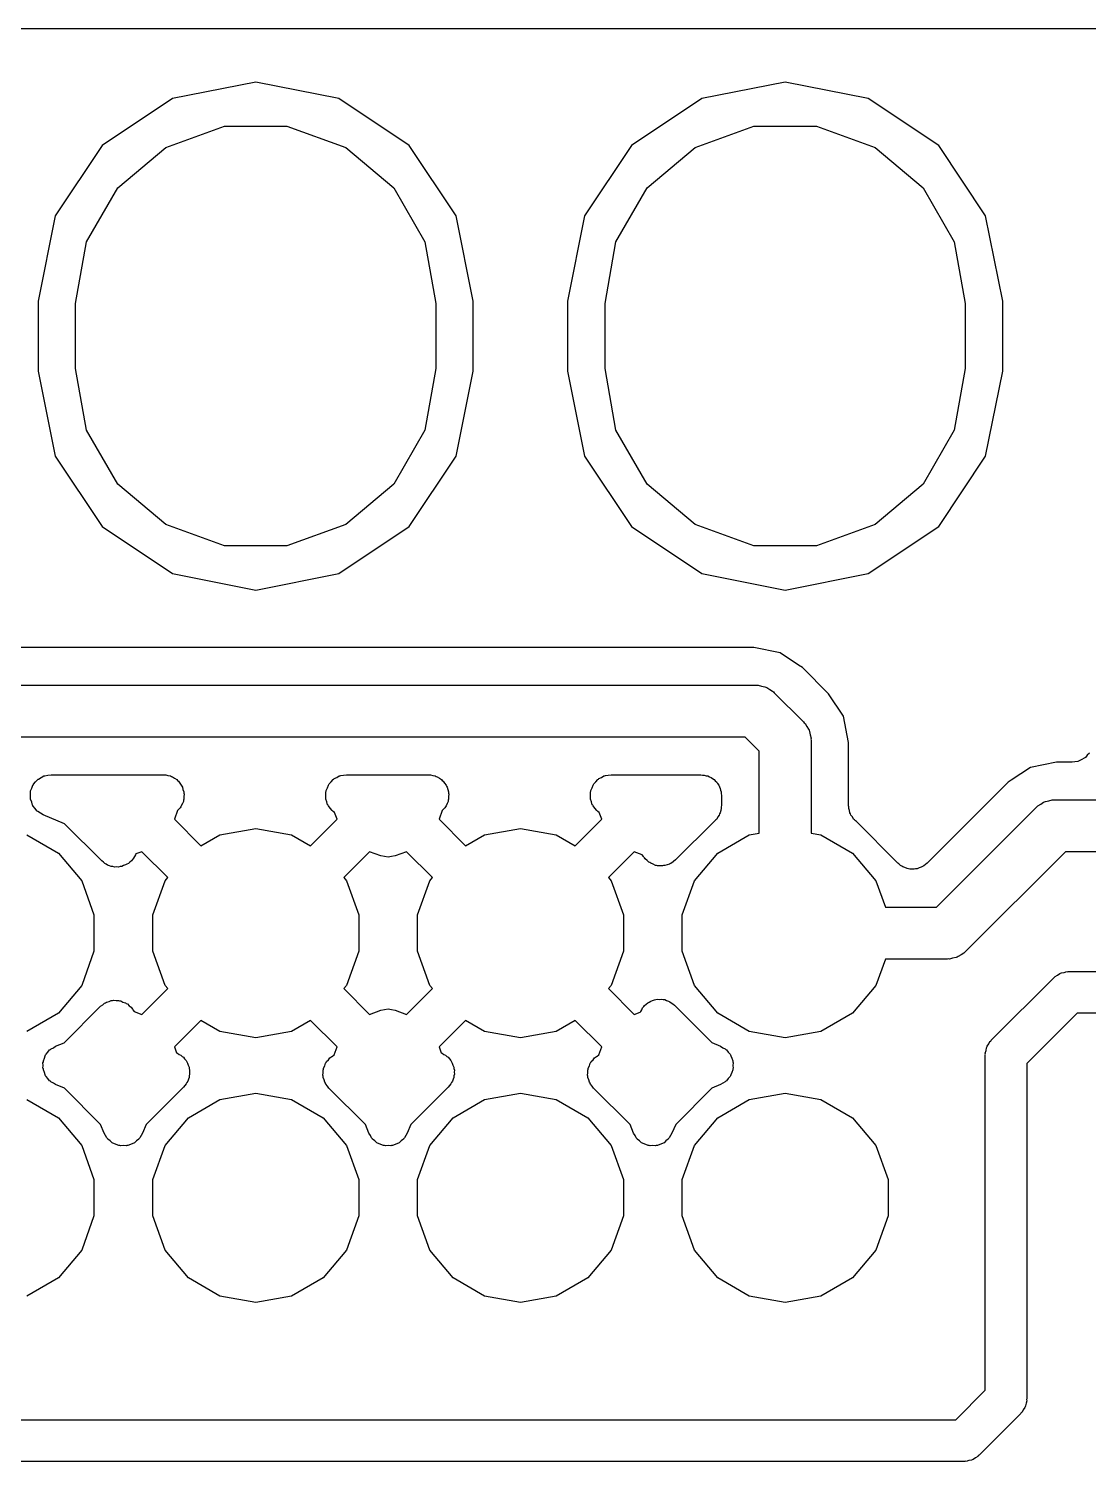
# Model space of a CAD drawing. Extents: x 125.1 to 143.2, y -145.5 to -100.1.
# Drawn here: x 133.06 to 138.14, y -106.95 to -100.08 of the extents above; entities that cross this region are included whole.
import ezdxf

# ---------------------------------------------------------------- set-up
doc = ezdxf.new("R2010")
doc.units = 0
doc.header["$MEASUREMENT"] = 0
doc.layers.add('BLACK', color=7, linetype='CONTINUOUS')

msp = doc.modelspace()

# ---------------------------------------------------------------- linework, layer by layer
at = {"layer": 'Black'}
for p, q in [((125.175, -100.075), (143.125, -100.075)), ((134.15, -100.331), (133.751, -100.41)), ((134.549, -100.41), (134.15, -100.331)), ((136.69, -100.331), (136.291, -100.41)), ((137.089, -100.41), (136.69, -100.331)), ((133.751, -100.41), (133.413, -100.636)), ((134.887, -100.636), (134.549, -100.41)), ((136.291, -100.41), (135.953, -100.636)), ((137.427, -100.636), (137.089, -100.41)), ((133.718, -100.646), (134, -100.543)), ((134, -100.543), (134.3, -100.543)), ((134.3, -100.543), (134.582, -100.646)), ((136.258, -100.646), (136.54, -100.543)), ((136.54, -100.543), (136.84, -100.543)), ((136.84, -100.543), (137.122, -100.646)), ((133.413, -100.636), (133.188, -100.974)), ((133.488, -100.839), (133.718, -100.646)), ((134.582, -100.646), (134.812, -100.839)), ((135.112, -100.974), (134.887, -100.636)), ((135.953, -100.636), (135.728, -100.974)), ((136.028, -100.839), (136.258, -100.646)), ((137.122, -100.646), (137.352, -100.839)), ((137.652, -100.974), (137.427, -100.636)), ((133.338, -101.098), (133.488, -100.839)), ((134.812, -100.839), (134.962, -101.098)), ((135.878, -101.098), (136.028, -100.839)), ((137.352, -100.839), (137.502, -101.098)), ((133.188, -100.974), (133.106, -101.382)), ((135.194, -101.382), (135.112, -100.974)), ((135.728, -100.974), (135.646, -101.382)), ((137.734, -101.382), (137.652, -100.974)), ((133.286, -101.394), (133.338, -101.098)), ((134.962, -101.098), (135.014, -101.394)), ((135.826, -101.394), (135.878, -101.098)), ((137.502, -101.098), (137.554, -101.394)), ((133.106, -101.382), (133.106, -101.718)), ((133.286, -101.706), (133.286, -101.394)), ((135.014, -101.394), (135.014, -101.706)), ((135.194, -101.718), (135.194, -101.382)), ((135.646, -101.382), (135.646, -101.718)), ((135.826, -101.706), (135.826, -101.394)), ((137.554, -101.394), (137.554, -101.706)), ((137.734, -101.718), (137.734, -101.382)), ((133.106, -101.718), (133.188, -102.126)), ((133.338, -102.002), (133.286, -101.706)), ((135.014, -101.706), (134.962, -102.002)), ((135.112, -102.126), (135.194, -101.718)), ((135.646, -101.718), (135.728, -102.126)), ((135.878, -102.002), (135.826, -101.706)), ((137.554, -101.706), (137.502, -102.002)), ((137.652, -102.126), (137.734, -101.718)), ((133.488, -102.261), (133.338, -102.002)), ((134.962, -102.002), (134.812, -102.261)), ((136.028, -102.261), (135.878, -102.002)), ((137.502, -102.002), (137.352, -102.261)), ((133.188, -102.126), (133.413, -102.464)), ((134.887, -102.464), (135.112, -102.126)), ((135.728, -102.126), (135.953, -102.464)), ((137.427, -102.464), (137.652, -102.126)), ((133.718, -102.454), (133.488, -102.261)), ((134.812, -102.261), (134.582, -102.454)), ((136.258, -102.454), (136.028, -102.261)), ((137.352, -102.261), (137.122, -102.454)), ((133.413, -102.464), (133.751, -102.69)), ((134, -102.557), (133.718, -102.454)), ((134.582, -102.454), (134.3, -102.557)), ((134.549, -102.69), (134.887, -102.464)), ((135.953, -102.464), (136.291, -102.69)), ((136.54, -102.557), (136.258, -102.454)), ((137.122, -102.454), (136.84, -102.557)), ((137.089, -102.69), (137.427, -102.464)), ((134.3, -102.557), (134, -102.557)), ((136.84, -102.557), (136.54, -102.557)), ((133.751, -102.69), (134.15, -102.769)), ((134.15, -102.769), (134.549, -102.69)), ((136.291, -102.69), (136.69, -102.769)), ((136.69, -102.769), (137.089, -102.69)), ((136.54, -103.045), (130.86, -103.045)), ((136.666, -103.07), (136.54, -103.045)), ((136.754, -103.129), (136.666, -103.07)), ((136.773, -103.141), (136.754, -103.129)), ((136.899, -103.267), (136.773, -103.141)), ((130.85, -103.225), (136.55, -103.225)), ((136.55, -103.225), (136.555, -103.226)), ((136.555, -103.226), (136.561, -103.225)), ((136.561, -103.225), (136.577, -103.23)), ((136.577, -103.23), (136.593, -103.233)), ((136.593, -103.233), (136.598, -103.235)), ((136.598, -103.235), (136.603, -103.237)), ((136.603, -103.237), (136.616, -103.246)), ((136.616, -103.246), (136.63, -103.254)), ((136.63, -103.254), (136.634, -103.258)), ((136.634, -103.258), (136.638, -103.262)), ((136.638, -103.262), (136.778, -103.402)), ((136.97, -103.374), (136.899, -103.267)), ((136.995, -103.5), (136.97, -103.374)), ((136.778, -103.402), (136.782, -103.406)), ((136.782, -103.406), (136.786, -103.41)), ((136.786, -103.41), (136.794, -103.424)), ((136.794, -103.424), (136.803, -103.437)), ((136.803, -103.437), (136.805, -103.442)), ((136.805, -103.442), (136.807, -103.447)), ((136.807, -103.447), (136.81, -103.463)), ((136.81, -103.463), (136.815, -103.479)), ((136.498, -103.475), (130.902, -103.475)), ((136.565, -103.542), (136.498, -103.475)), ((136.815, -103.479), (136.814, -103.485)), ((136.814, -103.485), (136.815, -103.49)), ((136.815, -103.49), (136.815, -103.935)), ((136.995, -103.804), (136.995, -103.5)), ((136.565, -103.935), (136.565, -103.542)), ((137.993, -103.595), (137.867, -103.62)), ((138.067, -103.595), (137.993, -103.595)), ((138.08, -103.593), (138.067, -103.595)), ((138.094, -103.591), (138.08, -103.593)), ((138.097, -103.59), (138.094, -103.591)), ((138.101, -103.589), (138.097, -103.59)), ((138.113, -103.582), (138.101, -103.589)), ((138.125, -103.576), (138.113, -103.582)), ((138.128, -103.574), (138.125, -103.576)), ((138.131, -103.572), (138.128, -103.574)), ((138.14, -103.561), (138.131, -103.572)), ((138.15, -103.551), (138.14, -103.561)), ((133.107, -103.676), (133.121, -103.669)), ((133.121, -103.669), (133.134, -103.661)), ((133.134, -103.661), (133.136, -103.661)), ((133.136, -103.661), (133.138, -103.66)), ((133.138, -103.66), (133.153, -103.658)), ((133.153, -103.658), (133.168, -103.655)), ((133.168, -103.655), (133.707, -103.655)), ((133.707, -103.655), (133.712, -103.656)), ((133.712, -103.656), (133.718, -103.656)), ((133.718, -103.656), (133.729, -103.659)), ((133.729, -103.659), (133.741, -103.661)), ((133.741, -103.661), (133.746, -103.664)), ((133.746, -103.664), (133.751, -103.665)), ((133.751, -103.665), (133.761, -103.672)), ((133.761, -103.672), (133.771, -103.678)), ((134.524, -103.677), (134.526, -103.674)), ((134.526, -103.674), (134.539, -103.668)), ((134.539, -103.668), (134.551, -103.661)), ((134.551, -103.661), (134.554, -103.66)), ((134.554, -103.66), (134.558, -103.659)), ((134.558, -103.659), (134.571, -103.657)), ((134.571, -103.657), (134.585, -103.655)), ((134.585, -103.655), (134.977, -103.655)), ((134.977, -103.655), (134.982, -103.656)), ((134.982, -103.656), (134.988, -103.656)), ((134.988, -103.656), (134.999, -103.659)), ((134.999, -103.659), (135.011, -103.661)), ((135.011, -103.661), (135.016, -103.664)), ((135.016, -103.664), (135.021, -103.665)), ((135.021, -103.665), (135.031, -103.672)), ((135.031, -103.672), (135.041, -103.678)), ((135.794, -103.677), (135.796, -103.674)), ((135.796, -103.674), (135.809, -103.668)), ((135.809, -103.668), (135.821, -103.661)), ((135.821, -103.661), (135.824, -103.66)), ((135.824, -103.66), (135.828, -103.659)), ((135.828, -103.659), (135.841, -103.657)), ((135.841, -103.657), (135.855, -103.655)), ((135.855, -103.655), (136.285, -103.655)), ((136.285, -103.655), (136.294, -103.657)), ((136.294, -103.657), (136.302, -103.657)), ((136.302, -103.657), (136.311, -103.66)), ((136.311, -103.66), (136.319, -103.661)), ((136.319, -103.661), (136.327, -103.665)), ((136.327, -103.665), (136.335, -103.668)), ((136.335, -103.668), (136.342, -103.674)), ((136.342, -103.674), (136.349, -103.678)), ((137.867, -103.62), (137.774, -103.682)), ((133.07, -103.733), (133.076, -103.719)), ((133.07, -103.736), (133.07, -103.733)), ((133.07, -103.738), (133.07, -103.736)), ((133.07, -103.753), (133.07, -103.738)), ((133.076, -103.719), (133.081, -103.705)), ((133.081, -103.705), (133.083, -103.703)), ((133.083, -103.703), (133.084, -103.701)), ((133.084, -103.701), (133.094, -103.69)), ((133.094, -103.69), (133.104, -103.678)), ((133.104, -103.678), (133.106, -103.677)), ((133.106, -103.677), (133.107, -103.676)), ((133.771, -103.678), (133.775, -103.683)), ((133.775, -103.683), (133.779, -103.686)), ((133.779, -103.686), (133.786, -103.696)), ((133.786, -103.696), (133.793, -103.705)), ((133.793, -103.705), (133.795, -103.71)), ((133.795, -103.71), (133.798, -103.715)), ((133.798, -103.715), (133.801, -103.726)), ((133.801, -103.726), (133.805, -103.738)), ((133.805, -103.738), (133.805, -103.743)), ((133.805, -103.743), (133.807, -103.748)), ((134.487, -103.738), (134.488, -103.734)), ((134.487, -103.752), (134.487, -103.738)), ((134.488, -103.731), (134.494, -103.718)), ((134.488, -103.734), (134.488, -103.731)), ((134.494, -103.718), (134.499, -103.705)), ((134.499, -103.705), (134.501, -103.702)), ((134.501, -103.702), (134.502, -103.699)), ((134.502, -103.699), (134.512, -103.689)), ((134.512, -103.689), (134.521, -103.678)), ((134.521, -103.678), (134.524, -103.677)), ((135.041, -103.678), (135.045, -103.683)), ((135.045, -103.683), (135.049, -103.686)), ((135.049, -103.686), (135.056, -103.696)), ((135.056, -103.696), (135.063, -103.705)), ((135.063, -103.705), (135.065, -103.71)), ((135.065, -103.71), (135.068, -103.715)), ((135.068, -103.715), (135.071, -103.726)), ((135.071, -103.726), (135.075, -103.738)), ((135.075, -103.738), (135.075, -103.743)), ((135.075, -103.743), (135.077, -103.748)), ((135.757, -103.738), (135.758, -103.734)), ((135.757, -103.752), (135.757, -103.738)), ((135.758, -103.731), (135.764, -103.718)), ((135.758, -103.734), (135.758, -103.731)), ((135.764, -103.718), (135.769, -103.705)), ((135.769, -103.705), (135.771, -103.702)), ((135.771, -103.702), (135.772, -103.699)), ((135.772, -103.699), (135.782, -103.689)), ((135.782, -103.689), (135.791, -103.678)), ((135.791, -103.678), (135.794, -103.677)), ((136.349, -103.678), (136.355, -103.685)), ((136.355, -103.685), (136.362, -103.691)), ((136.362, -103.691), (136.366, -103.698)), ((136.366, -103.698), (136.372, -103.705)), ((136.372, -103.705), (136.375, -103.713)), ((136.375, -103.713), (136.379, -103.721)), ((136.379, -103.721), (136.38, -103.729)), ((136.38, -103.729), (136.383, -103.738)), ((136.383, -103.738), (136.383, -103.746)), ((137.76, -103.691), (137.372, -104.08)), ((137.774, -103.682), (137.76, -103.691)), ((133.069, -103.768), (133.07, -103.753)), ((133.07, -103.77), (133.069, -103.768)), ((133.07, -103.772), (133.07, -103.77)), ((133.075, -103.787), (133.07, -103.772)), ((133.079, -103.801), (133.075, -103.787)), ((133.081, -103.803), (133.079, -103.801)), ((133.081, -103.805), (133.081, -103.803)), ((133.091, -103.817), (133.081, -103.805)), ((133.79, -103.809), (133.787, -103.814)), ((133.793, -103.805), (133.79, -103.809)), ((133.798, -103.794), (133.793, -103.805)), ((133.803, -103.783), (133.798, -103.794)), ((133.805, -103.772), (133.803, -103.778)), ((133.803, -103.778), (133.803, -103.783)), ((133.807, -103.748), (133.805, -103.76)), ((133.805, -103.76), (133.805, -103.772)), ((134.486, -103.765), (134.487, -103.752)), ((134.487, -103.769), (134.486, -103.765)), ((134.487, -103.772), (134.487, -103.769)), ((134.491, -103.785), (134.487, -103.772)), ((134.495, -103.799), (134.491, -103.785)), ((134.497, -103.802), (134.495, -103.799)), ((134.499, -103.805), (134.497, -103.802)), ((134.507, -103.816), (134.499, -103.805)), ((135.06, -103.809), (135.057, -103.814)), ((135.063, -103.805), (135.06, -103.809)), ((135.068, -103.794), (135.063, -103.805)), ((135.073, -103.783), (135.068, -103.794)), ((135.075, -103.772), (135.073, -103.778)), ((135.073, -103.778), (135.073, -103.783)), ((135.077, -103.748), (135.075, -103.76)), ((135.075, -103.76), (135.075, -103.772)), ((135.756, -103.765), (135.757, -103.752)), ((135.757, -103.769), (135.756, -103.765)), ((135.757, -103.772), (135.757, -103.769)), ((135.761, -103.785), (135.757, -103.772)), ((135.765, -103.799), (135.761, -103.785)), ((135.767, -103.802), (135.765, -103.799)), ((135.769, -103.805), (135.767, -103.802)), ((135.777, -103.816), (135.769, -103.805)), ((136.383, -103.746), (136.385, -103.755)), ((136.385, -103.803), (136.384, -103.81)), ((136.384, -103.81), (136.384, -103.816)), ((136.385, -103.755), (136.385, -103.803)), ((136.996, -103.81), (136.995, -103.804)), ((136.996, -103.817), (136.996, -103.81)), ((137.416, -104.29), (137.894, -103.812)), ((137.894, -103.812), (137.899, -103.808)), ((137.899, -103.808), (137.902, -103.804)), ((137.902, -103.804), (137.917, -103.796)), ((137.917, -103.796), (137.93, -103.787)), ((137.93, -103.787), (137.935, -103.785)), ((137.935, -103.785), (137.94, -103.783)), ((137.94, -103.783), (137.956, -103.78)), ((137.956, -103.78), (137.972, -103.775)), ((137.972, -103.775), (137.977, -103.776)), ((137.977, -103.776), (137.983, -103.775)), ((137.983, -103.775), (138.3, -103.775)), ((133.1, -103.829), (133.091, -103.817)), ((133.102, -103.83), (133.1, -103.829)), ((133.104, -103.832), (133.102, -103.83)), ((133.117, -103.839), (133.104, -103.832)), ((133.13, -103.847), (133.117, -103.839)), ((133.232, -103.89), (133.13, -103.847)), ((133.775, -103.827), (133.76, -103.869)), ((133.76, -103.869), (133.887, -103.996)), ((133.779, -103.822), (133.775, -103.827)), ((133.787, -103.814), (133.779, -103.822)), ((134.413, -103.996), (134.54, -103.869)), ((134.516, -103.827), (134.507, -103.816)), ((134.519, -103.829), (134.516, -103.827)), ((134.521, -103.832), (134.519, -103.829)), ((134.528, -103.836), (134.521, -103.832)), ((134.54, -103.869), (134.528, -103.836)), ((135.045, -103.827), (135.03, -103.869)), ((135.03, -103.869), (135.157, -103.996)), ((135.049, -103.822), (135.045, -103.827)), ((135.057, -103.814), (135.049, -103.822)), ((135.683, -103.996), (135.81, -103.869)), ((135.786, -103.827), (135.777, -103.816)), ((135.789, -103.829), (135.786, -103.827)), ((135.791, -103.832), (135.789, -103.829)), ((135.798, -103.836), (135.791, -103.832)), ((135.81, -103.869), (135.798, -103.836)), ((136.349, -103.879), (136.164, -104.064)), ((136.353, -103.877), (136.349, -103.879)), ((136.357, -103.872), (136.353, -103.877)), ((136.362, -103.868), (136.357, -103.872)), ((136.367, -103.858), (136.362, -103.868)), ((136.374, -103.85), (136.367, -103.858)), ((136.376, -103.843), (136.374, -103.85)), ((136.379, -103.838), (136.376, -103.843)), ((136.381, -103.827), (136.379, -103.838)), ((136.384, -103.816), (136.381, -103.827)), ((136.999, -103.827), (136.996, -103.817)), ((137.001, -103.838), (136.999, -103.827)), ((137.004, -103.843), (137.001, -103.838)), ((137.006, -103.85), (137.004, -103.843)), ((137.013, -103.858), (137.006, -103.85)), ((137.018, -103.868), (137.013, -103.858)), ((137.023, -103.872), (137.018, -103.868)), ((137.027, -103.877), (137.023, -103.872)), ((137.032, -103.88), (137.027, -103.877)), ((137.226, -104.075), (137.032, -103.88)), ((133.052, -103.943), (133.203, -104.031)), ((133.411, -104.069), (133.232, -103.89)), ((133.887, -103.996), (133.978, -103.943)), ((133.978, -103.943), (134.15, -103.913)), ((134.15, -103.913), (134.322, -103.943)), ((134.322, -103.943), (134.413, -103.996)), ((135.157, -103.996), (135.248, -103.943)), ((135.248, -103.943), (135.42, -103.913)), ((135.42, -103.913), (135.592, -103.943)), ((135.592, -103.943), (135.683, -103.996)), ((136.367, -104.031), (136.518, -103.943)), ((136.518, -103.943), (136.565, -103.935)), ((136.815, -103.935), (136.862, -103.943)), ((136.862, -103.943), (137.013, -104.031)), ((133.203, -104.031), (133.315, -104.164)), ((133.419, -104.075), (133.411, -104.069)), ((133.426, -104.081), (133.419, -104.075)), ((133.433, -104.085), (133.426, -104.081)), ((133.439, -104.089), (133.433, -104.085)), ((133.532, -104.084), (133.525, -104.088)), ((133.539, -104.081), (133.532, -104.084)), ((133.546, -104.074), (133.539, -104.081)), ((133.554, -104.068), (133.546, -104.074)), ((133.558, -104.062), (133.554, -104.068)), ((133.564, -104.056), (133.558, -104.062)), ((133.568, -104.047), (133.564, -104.056)), ((133.573, -104.039), (133.568, -104.047)), ((133.575, -104.035), (133.573, -104.039)), ((133.604, -104.025), (133.575, -104.035)), ((133.728, -104.149), (133.604, -104.025)), ((134.696, -104.025), (134.572, -104.149)), ((134.751, -104.045), (134.696, -104.025)), ((134.768, -104.048), (134.751, -104.045)), ((134.785, -104.051), (134.768, -104.048)), ((134.802, -104.048), (134.785, -104.051)), ((134.785, -104.051), (134.785, -104.05)), ((134.785, -104.05), (134.785, -104.051)), ((134.819, -104.045), (134.802, -104.048)), ((134.874, -104.025), (134.819, -104.045)), ((134.998, -104.149), (134.874, -104.025)), ((135.966, -104.025), (135.842, -104.149)), ((136.004, -104.039), (135.966, -104.025)), ((136.01, -104.047), (136.004, -104.039)), ((136.012, -104.05), (136.01, -104.047)), ((136.01, -104.047), (136.01, -104.047)), ((136.015, -104.054), (136.012, -104.05)), ((136.018, -104.059), (136.015, -104.054)), ((136.028, -104.066), (136.018, -104.059)), ((136.036, -104.075), (136.028, -104.066)), ((136.041, -104.077), (136.036, -104.075)), ((136.045, -104.08), (136.041, -104.077)), ((136.057, -104.084), (136.045, -104.08)), ((136.068, -104.09), (136.057, -104.084)), ((136.124, -104.087), (136.113, -104.091)), ((136.136, -104.084), (136.124, -104.087)), ((136.14, -104.081), (136.136, -104.084)), ((136.145, -104.079), (136.14, -104.081)), ((136.154, -104.071), (136.145, -104.079)), ((136.164, -104.064), (136.154, -104.071)), ((136.255, -104.164), (136.367, -104.031)), ((137.013, -104.031), (137.125, -104.164)), ((137.227, -104.076), (137.226, -104.075)), ((137.23, -104.078), (137.227, -104.076)), ((137.231, -104.079), (137.23, -104.078)), ((137.23, -104.078), (137.23, -104.078)), ((137.236, -104.083), (137.231, -104.079)), ((137.244, -104.091), (137.236, -104.083)), ((137.363, -104.086), (137.355, -104.093)), ((137.372, -104.08), (137.363, -104.086)), ((138.035, -104.025), (137.556, -104.503)), ((138.3, -104.025), (138.035, -104.025)), ((133.449, -104.092), (133.439, -104.089)), ((133.457, -104.096), (133.449, -104.092)), ((133.465, -104.096), (133.457, -104.096)), ((133.473, -104.098), (133.465, -104.096)), ((133.482, -104.097), (133.473, -104.098)), ((133.492, -104.098), (133.482, -104.097)), ((133.5, -104.096), (133.492, -104.098)), ((133.507, -104.095), (133.5, -104.096)), ((133.516, -104.091), (133.507, -104.095)), ((133.525, -104.088), (133.516, -104.091)), ((133.715, -104.164), (133.728, -104.149)), ((134.572, -104.149), (134.585, -104.164)), ((134.985, -104.164), (134.998, -104.149)), ((135.842, -104.149), (135.855, -104.164)), ((136.073, -104.09), (136.068, -104.09)), ((136.078, -104.092), (136.073, -104.09)), ((136.09, -104.092), (136.078, -104.092)), ((136.102, -104.093), (136.09, -104.092)), ((136.107, -104.091), (136.102, -104.093)), ((136.113, -104.091), (136.107, -104.091)), ((137.25, -104.094), (137.244, -104.091)), ((137.255, -104.097), (137.25, -104.094)), ((137.265, -104.101), (137.255, -104.097)), ((137.275, -104.105), (137.265, -104.101)), ((137.282, -104.106), (137.275, -104.105)), ((137.288, -104.108), (137.282, -104.106)), ((137.299, -104.108), (137.288, -104.108)), ((137.31, -104.108), (137.299, -104.108)), ((137.316, -104.107), (137.31, -104.108)), ((137.323, -104.106), (137.316, -104.107)), ((137.333, -104.102), (137.323, -104.106)), ((137.343, -104.099), (137.333, -104.102)), ((137.349, -104.096), (137.343, -104.099)), ((137.355, -104.093), (137.349, -104.096)), ((133.315, -104.164), (133.374, -104.328)), ((133.656, -104.328), (133.715, -104.164)), ((134.585, -104.164), (134.644, -104.328)), ((134.926, -104.328), (134.985, -104.164)), ((135.855, -104.164), (135.914, -104.328)), ((136.196, -104.328), (136.255, -104.164)), ((137.125, -104.164), (137.171, -104.29)), ((137.171, -104.29), (137.416, -104.29)), ((133.374, -104.328), (133.374, -104.502)), ((133.656, -104.502), (133.656, -104.328)), ((134.644, -104.328), (134.644, -104.502)), ((134.926, -104.502), (134.926, -104.328)), ((135.914, -104.328), (135.914, -104.502)), ((136.196, -104.502), (136.196, -104.328)), ((133.374, -104.502), (133.315, -104.666)), ((133.715, -104.666), (133.656, -104.502)), ((134.644, -104.502), (134.585, -104.666)), ((134.985, -104.666), (134.926, -104.502)), ((135.914, -104.502), (135.855, -104.666)), ((136.255, -104.666), (136.196, -104.502)), ((137.171, -104.54), (137.125, -104.666)), ((137.468, -104.54), (137.171, -104.54)), ((137.473, -104.539), (137.468, -104.54)), ((137.479, -104.54), (137.473, -104.539)), ((137.494, -104.535), (137.479, -104.54)), ((137.511, -104.532), (137.494, -104.535)), ((137.515, -104.53), (137.511, -104.532)), ((137.521, -104.528), (137.515, -104.53)), ((137.534, -104.519), (137.521, -104.528)), ((137.548, -104.511), (137.534, -104.519)), ((137.552, -104.507), (137.548, -104.511)), ((137.556, -104.503), (137.552, -104.507)), ((137.679, -104.929), (137.979, -104.629)), ((137.979, -104.629), (137.983, -104.627)), ((137.983, -104.627), (137.986, -104.623)), ((137.986, -104.623), (137.997, -104.617)), ((137.997, -104.617), (138.008, -104.609)), ((138.008, -104.609), (138.012, -104.608)), ((138.012, -104.608), (138.016, -104.606)), ((138.016, -104.606), (138.029, -104.604)), ((138.029, -104.604), (138.041, -104.6)), ((138.041, -104.6), (138.046, -104.601)), ((138.046, -104.601), (138.05, -104.6)), ((138.05, -104.6), (139.718, -104.6)), ((133.315, -104.666), (133.203, -104.799)), ((133.604, -104.805), (133.728, -104.681)), ((133.728, -104.681), (133.715, -104.666)), ((134.585, -104.666), (134.572, -104.681)), ((134.572, -104.681), (134.696, -104.805)), ((134.874, -104.805), (134.998, -104.681)), ((134.998, -104.681), (134.985, -104.666)), ((135.855, -104.666), (135.842, -104.681)), ((135.842, -104.681), (135.966, -104.805)), ((136.367, -104.799), (136.255, -104.666)), ((137.125, -104.666), (137.013, -104.799)), ((133.231, -104.941), (133.406, -104.766)), ((133.406, -104.766), (133.416, -104.759)), ((133.416, -104.759), (133.425, -104.751)), ((133.425, -104.751), (133.43, -104.749)), ((133.43, -104.749), (133.434, -104.746)), ((133.434, -104.746), (133.446, -104.743)), ((133.446, -104.743), (133.457, -104.739)), ((133.457, -104.739), (133.463, -104.739)), ((133.463, -104.739), (133.468, -104.737)), ((133.468, -104.737), (133.48, -104.738)), ((133.48, -104.738), (133.492, -104.738)), ((133.492, -104.738), (133.497, -104.74)), ((133.497, -104.74), (133.502, -104.74)), ((133.502, -104.74), (133.513, -104.746)), ((133.513, -104.746), (133.525, -104.75)), ((133.525, -104.75), (133.529, -104.753)), ((133.529, -104.753), (133.534, -104.755)), ((133.534, -104.755), (133.542, -104.764)), ((133.542, -104.764), (133.552, -104.771)), ((133.552, -104.771), (133.555, -104.776)), ((136.002, -104.783), (136.006, -104.774)), ((136.006, -104.774), (136.012, -104.768)), ((136.012, -104.768), (136.016, -104.762)), ((136.016, -104.762), (136.024, -104.756)), ((136.024, -104.756), (136.031, -104.749)), ((136.031, -104.749), (136.038, -104.746)), ((136.038, -104.746), (136.045, -104.742)), ((136.045, -104.742), (136.054, -104.739)), ((136.054, -104.739), (136.063, -104.735)), ((136.063, -104.735), (136.07, -104.734)), ((136.07, -104.734), (136.078, -104.732)), ((136.078, -104.732), (136.088, -104.733)), ((136.088, -104.733), (136.097, -104.732)), ((136.097, -104.732), (136.105, -104.734)), ((136.105, -104.734), (136.113, -104.734)), ((136.113, -104.734), (136.121, -104.738)), ((136.121, -104.738), (136.131, -104.741)), ((136.131, -104.741), (136.137, -104.745)), ((136.137, -104.745), (136.144, -104.749)), ((136.144, -104.749), (136.151, -104.755)), ((136.151, -104.755), (136.159, -104.761)), ((136.159, -104.761), (136.338, -104.94)), ((133.203, -104.799), (133.052, -104.887)), ((133.555, -104.776), (133.558, -104.78)), ((133.558, -104.78), (133.56, -104.783)), ((133.56, -104.783), (133.56, -104.783)), ((133.56, -104.783), (133.566, -104.791)), ((133.566, -104.791), (133.604, -104.805)), ((133.887, -104.834), (133.76, -104.961)), ((133.978, -104.887), (133.887, -104.834)), ((134.413, -104.834), (134.322, -104.887)), ((134.54, -104.961), (134.413, -104.834)), ((134.696, -104.805), (134.751, -104.785)), ((134.751, -104.785), (134.768, -104.782)), ((134.768, -104.782), (134.785, -104.779)), ((134.785, -104.779), (134.785, -104.78)), ((134.785, -104.78), (134.785, -104.779)), ((134.785, -104.779), (134.802, -104.782)), ((134.802, -104.782), (134.819, -104.785)), ((134.819, -104.785), (134.874, -104.805)), ((135.157, -104.834), (135.03, -104.961)), ((135.248, -104.887), (135.157, -104.834)), ((135.683, -104.834), (135.592, -104.887)), ((135.81, -104.961), (135.683, -104.834)), ((135.966, -104.805), (135.995, -104.795)), ((135.995, -104.795), (135.997, -104.791)), ((135.997, -104.791), (136.002, -104.783)), ((136.518, -104.887), (136.367, -104.799)), ((137.013, -104.799), (136.862, -104.887)), ((138.091, -104.8), (137.85, -105.041)), ((139.676, -104.8), (138.091, -104.8)), ((134.15, -104.917), (133.978, -104.887)), ((134.322, -104.887), (134.15, -104.917)), ((135.42, -104.917), (135.248, -104.887)), ((135.592, -104.887), (135.42, -104.917)), ((136.69, -104.917), (136.518, -104.887)), ((136.862, -104.887), (136.69, -104.917)), ((133.153, -104.987), (133.161, -104.976)), ((133.161, -104.976), (133.165, -104.974)), ((133.165, -104.974), (133.168, -104.971)), ((133.168, -104.971), (133.179, -104.965)), ((133.179, -104.965), (133.19, -104.958)), ((133.19, -104.958), (133.231, -104.941)), ((133.76, -104.961), (133.77, -104.99)), ((134.526, -104.999), (134.54, -104.961)), ((135.03, -104.961), (135.04, -104.99)), ((135.796, -104.999), (135.81, -104.961)), ((136.338, -104.94), (136.38, -104.958)), ((136.38, -104.958), (136.391, -104.965)), ((136.391, -104.965), (136.403, -104.971)), ((136.403, -104.971), (136.405, -104.974)), ((136.405, -104.974), (136.409, -104.976)), ((136.409, -104.976), (136.417, -104.987)), ((137.65, -104.991), (137.654, -104.979)), ((137.654, -104.979), (137.656, -104.966)), ((137.656, -104.966), (137.658, -104.962)), ((137.658, -104.962), (137.659, -104.958)), ((137.659, -104.958), (137.667, -104.947)), ((137.667, -104.947), (137.673, -104.936)), ((137.673, -104.936), (137.677, -104.933)), ((137.677, -104.933), (137.679, -104.929)), ((133.129, -105.037), (133.131, -105.033)), ((133.13, -105.05), (133.129, -105.037)), ((133.129, -105.063), (133.13, -105.05)), ((133.131, -105.028), (133.136, -105.016)), ((133.131, -105.033), (133.131, -105.028)), ((133.136, -105.016), (133.14, -105.004)), ((133.14, -105.004), (133.142, -105)), ((133.142, -105), (133.144, -104.996)), ((133.144, -104.996), (133.153, -104.987)), ((133.77, -104.99), (133.774, -104.992)), ((133.774, -104.992), (133.782, -104.997)), ((133.782, -104.997), (133.791, -105.001)), ((133.791, -105.001), (133.797, -105.007)), ((133.797, -105.007), (133.803, -105.011)), ((133.803, -105.011), (133.809, -105.019)), ((133.809, -105.019), (133.816, -105.026)), ((133.816, -105.026), (133.819, -105.033)), ((133.819, -105.033), (133.823, -105.04)), ((133.823, -105.04), (133.826, -105.049)), ((133.826, -105.049), (133.83, -105.058)), ((134.481, -105.052), (134.485, -105.04)), ((134.485, -105.04), (134.488, -105.036)), ((134.488, -105.036), (134.49, -105.031)), ((134.49, -105.031), (134.499, -105.023)), ((134.499, -105.023), (134.506, -105.013)), ((134.506, -105.013), (134.511, -105.01)), ((134.511, -105.01), (134.515, -105.007)), ((134.515, -105.007), (134.518, -105.005)), ((134.518, -105.005), (134.526, -104.999)), ((134.518, -105.005), (134.518, -105.005)), ((135.04, -104.99), (135.044, -104.992)), ((135.044, -104.992), (135.052, -104.997)), ((135.052, -104.997), (135.061, -105.001)), ((135.061, -105.001), (135.067, -105.007)), ((135.067, -105.007), (135.073, -105.011)), ((135.073, -105.011), (135.079, -105.019)), ((135.079, -105.019), (135.086, -105.026)), ((135.086, -105.026), (135.089, -105.033)), ((135.089, -105.033), (135.093, -105.04)), ((135.093, -105.04), (135.096, -105.049)), ((135.096, -105.049), (135.1, -105.058)), ((135.751, -105.052), (135.755, -105.04)), ((135.755, -105.04), (135.758, -105.036)), ((135.758, -105.036), (135.76, -105.031)), ((135.76, -105.031), (135.769, -105.023)), ((135.769, -105.023), (135.776, -105.013)), ((135.776, -105.013), (135.781, -105.01)), ((135.781, -105.01), (135.785, -105.007)), ((135.785, -105.007), (135.788, -105.005)), ((135.788, -105.005), (135.796, -104.999)), ((135.788, -105.005), (135.788, -105.005)), ((136.417, -104.987), (136.426, -104.996)), ((136.426, -104.996), (136.428, -105)), ((136.428, -105), (136.43, -105.004)), ((136.43, -105.004), (136.434, -105.016)), ((136.434, -105.016), (136.439, -105.028)), ((136.439, -105.028), (136.439, -105.033)), ((136.439, -105.033), (136.441, -105.037)), ((136.441, -105.037), (136.44, -105.05)), ((136.44, -105.05), (136.441, -105.063)), ((137.651, -104.996), (137.65, -104.991)), ((137.65, -105), (137.651, -104.996)), ((137.65, -106.609), (137.65, -105)), ((137.85, -105.041), (137.85, -106.65)), ((133.131, -105.067), (133.129, -105.063)), ((133.131, -105.072), (133.131, -105.067)), ((133.136, -105.084), (133.131, -105.072)), ((133.14, -105.096), (133.136, -105.084)), ((133.142, -105.1), (133.14, -105.096)), ((133.144, -105.104), (133.142, -105.1)), ((133.153, -105.113), (133.144, -105.104)), ((133.161, -105.124), (133.153, -105.113)), ((133.827, -105.116), (133.824, -105.126)), ((133.831, -105.108), (133.827, -105.116)), ((133.83, -105.058), (133.831, -105.065)), ((133.831, -105.065), (133.833, -105.073)), ((133.833, -105.092), (133.831, -105.1)), ((133.831, -105.1), (133.831, -105.108)), ((133.833, -105.073), (133.832, -105.083)), ((133.832, -105.083), (133.833, -105.092)), ((134.472, -105.097), (134.473, -105.085)), ((134.474, -105.102), (134.472, -105.097)), ((134.473, -105.073), (134.475, -105.068)), ((134.473, -105.085), (134.473, -105.073)), ((134.474, -105.108), (134.474, -105.102)), ((134.478, -105.119), (134.474, -105.108)), ((134.475, -105.063), (134.481, -105.052)), ((134.475, -105.068), (134.475, -105.063)), ((135.097, -105.116), (135.094, -105.126)), ((135.101, -105.108), (135.097, -105.116)), ((135.1, -105.058), (135.101, -105.065)), ((135.101, -105.065), (135.103, -105.073)), ((135.103, -105.092), (135.101, -105.1)), ((135.101, -105.1), (135.101, -105.108)), ((135.103, -105.073), (135.102, -105.083)), ((135.102, -105.083), (135.103, -105.092)), ((135.742, -105.097), (135.743, -105.085)), ((135.744, -105.102), (135.742, -105.097)), ((135.743, -105.073), (135.745, -105.068)), ((135.743, -105.085), (135.743, -105.073)), ((135.744, -105.108), (135.744, -105.102)), ((135.748, -105.119), (135.744, -105.108)), ((135.745, -105.063), (135.751, -105.052)), ((135.745, -105.068), (135.745, -105.063)), ((136.417, -105.113), (136.409, -105.124)), ((136.426, -105.104), (136.417, -105.113)), ((136.428, -105.1), (136.426, -105.104)), ((136.43, -105.096), (136.428, -105.1)), ((136.434, -105.084), (136.43, -105.096)), ((136.439, -105.072), (136.434, -105.084)), ((136.441, -105.063), (136.439, -105.067)), ((136.439, -105.067), (136.439, -105.072)), ((133.165, -105.126), (133.161, -105.124)), ((133.167, -105.129), (133.165, -105.126)), ((133.179, -105.135), (133.167, -105.129)), ((133.19, -105.142), (133.179, -105.135)), ((133.232, -105.16), (133.19, -105.142)), ((133.406, -105.334), (133.232, -105.16)), ((133.804, -105.154), (133.625, -105.333)), ((133.81, -105.146), (133.804, -105.154)), ((133.816, -105.139), (133.81, -105.146)), ((133.82, -105.132), (133.816, -105.139)), ((133.824, -105.126), (133.82, -105.132)), ((133.978, -105.213), (134.15, -105.183)), ((134.15, -105.183), (134.322, -105.213)), ((134.481, -105.131), (134.478, -105.119)), ((134.484, -105.135), (134.481, -105.131)), ((134.486, -105.14), (134.484, -105.135)), ((134.494, -105.149), (134.486, -105.14)), ((134.501, -105.159), (134.494, -105.149)), ((134.676, -105.334), (134.501, -105.159)), ((135.074, -105.154), (134.895, -105.333)), ((135.08, -105.146), (135.074, -105.154)), ((135.086, -105.139), (135.08, -105.146)), ((135.09, -105.132), (135.086, -105.139)), ((135.094, -105.126), (135.09, -105.132)), ((135.248, -105.213), (135.42, -105.183)), ((135.42, -105.183), (135.592, -105.213)), ((135.751, -105.131), (135.748, -105.119)), ((135.754, -105.135), (135.751, -105.131)), ((135.756, -105.14), (135.754, -105.135)), ((135.764, -105.149), (135.756, -105.14)), ((135.771, -105.159), (135.764, -105.149)), ((135.946, -105.334), (135.771, -105.159)), ((136.339, -105.159), (136.165, -105.333)), ((136.38, -105.142), (136.339, -105.159)), ((136.391, -105.135), (136.38, -105.142)), ((136.402, -105.129), (136.391, -105.135)), ((136.405, -105.126), (136.402, -105.129)), ((136.409, -105.124), (136.405, -105.126)), ((136.518, -105.213), (136.69, -105.183)), ((136.69, -105.183), (136.862, -105.213)), ((133.052, -105.213), (133.203, -105.301)), ((133.827, -105.301), (133.978, -105.213)), ((134.322, -105.213), (134.473, -105.301)), ((135.097, -105.301), (135.248, -105.213)), ((135.592, -105.213), (135.743, -105.301)), ((136.367, -105.301), (136.518, -105.213)), ((136.862, -105.213), (137.013, -105.301)), ((133.203, -105.301), (133.315, -105.434)), ((133.715, -105.434), (133.827, -105.301)), ((134.473, -105.301), (134.585, -105.434)), ((134.985, -105.434), (135.097, -105.301)), ((135.743, -105.301), (135.855, -105.434)), ((136.255, -105.434), (136.367, -105.301)), ((137.013, -105.301), (137.125, -105.434)), ((133.423, -105.375), (133.406, -105.334)), ((133.43, -105.386), (133.423, -105.375)), ((133.436, -105.397), (133.43, -105.386)), ((133.6, -105.386), (133.594, -105.398)), ((133.607, -105.375), (133.6, -105.386)), ((133.625, -105.333), (133.607, -105.375)), ((134.693, -105.375), (134.676, -105.334)), ((134.7, -105.386), (134.693, -105.375)), ((134.706, -105.397), (134.7, -105.386)), ((134.87, -105.386), (134.864, -105.398)), ((134.877, -105.375), (134.87, -105.386)), ((134.895, -105.333), (134.877, -105.375)), ((135.963, -105.375), (135.946, -105.334)), ((135.97, -105.386), (135.963, -105.375)), ((135.976, -105.397), (135.97, -105.386)), ((136.14, -105.386), (136.134, -105.398)), ((136.147, -105.375), (136.14, -105.386)), ((136.165, -105.333), (136.147, -105.375)), ((133.315, -105.434), (133.374, -105.598)), ((133.439, -105.4), (133.436, -105.397)), ((133.441, -105.404), (133.439, -105.4)), ((133.452, -105.412), (133.441, -105.404)), ((133.461, -105.421), (133.452, -105.412)), ((133.465, -105.423), (133.461, -105.421)), ((133.469, -105.425), (133.465, -105.423)), ((133.481, -105.429), (133.469, -105.425)), ((133.493, -105.434), (133.481, -105.429)), ((133.498, -105.434), (133.493, -105.434)), ((133.502, -105.436), (133.498, -105.434)), ((133.515, -105.435), (133.502, -105.436)), ((133.528, -105.436), (133.515, -105.435)), ((133.532, -105.434), (133.528, -105.436)), ((133.537, -105.434), (133.532, -105.434)), ((133.549, -105.429), (133.537, -105.434)), ((133.561, -105.425), (133.549, -105.429)), ((133.565, -105.423), (133.561, -105.425)), ((133.569, -105.421), (133.565, -105.423)), ((133.578, -105.412), (133.569, -105.421)), ((133.589, -105.404), (133.578, -105.412)), ((133.591, -105.4), (133.589, -105.404)), ((133.594, -105.398), (133.591, -105.4)), ((133.656, -105.598), (133.715, -105.434)), ((134.585, -105.434), (134.644, -105.598)), ((134.709, -105.4), (134.706, -105.397)), ((134.711, -105.404), (134.709, -105.4)), ((134.722, -105.412), (134.711, -105.404)), ((134.731, -105.421), (134.722, -105.412)), ((134.735, -105.423), (134.731, -105.421)), ((134.739, -105.425), (134.735, -105.423)), ((134.751, -105.429), (134.739, -105.425)), ((134.763, -105.434), (134.751, -105.429)), ((134.768, -105.434), (134.763, -105.434)), ((134.772, -105.436), (134.768, -105.434)), ((134.785, -105.435), (134.772, -105.436)), ((134.798, -105.436), (134.785, -105.435)), ((134.802, -105.434), (134.798, -105.436)), ((134.807, -105.434), (134.802, -105.434)), ((134.819, -105.429), (134.807, -105.434)), ((134.831, -105.425), (134.819, -105.429)), ((134.835, -105.423), (134.831, -105.425)), ((134.839, -105.421), (134.835, -105.423)), ((134.848, -105.412), (134.839, -105.421)), ((134.859, -105.404), (134.848, -105.412)), ((134.861, -105.4), (134.859, -105.404)), ((134.864, -105.398), (134.861, -105.4)), ((134.926, -105.598), (134.985, -105.434)), ((135.855, -105.434), (135.914, -105.598)), ((135.979, -105.4), (135.976, -105.397)), ((135.981, -105.404), (135.979, -105.4)), ((135.992, -105.412), (135.981, -105.404)), ((136.001, -105.421), (135.992, -105.412)), ((136.005, -105.423), (136.001, -105.421)), ((136.009, -105.425), (136.005, -105.423)), ((136.021, -105.429), (136.009, -105.425)), ((136.033, -105.434), (136.021, -105.429)), ((136.038, -105.434), (136.033, -105.434)), ((136.042, -105.436), (136.038, -105.434)), ((136.055, -105.435), (136.042, -105.436)), ((136.068, -105.436), (136.055, -105.435)), ((136.072, -105.434), (136.068, -105.436)), ((136.077, -105.434), (136.072, -105.434)), ((136.089, -105.429), (136.077, -105.434)), ((136.101, -105.425), (136.089, -105.429)), ((136.105, -105.423), (136.101, -105.425)), ((136.109, -105.421), (136.105, -105.423)), ((136.118, -105.412), (136.109, -105.421)), ((136.129, -105.404), (136.118, -105.412)), ((136.131, -105.4), (136.129, -105.404)), ((136.134, -105.398), (136.131, -105.4)), ((136.196, -105.598), (136.255, -105.434)), ((137.125, -105.434), (137.184, -105.598)), ((133.374, -105.598), (133.374, -105.772)), ((133.656, -105.772), (133.656, -105.598)), ((134.644, -105.598), (134.644, -105.772)), ((134.926, -105.772), (134.926, -105.598)), ((135.914, -105.598), (135.914, -105.772)), ((136.196, -105.772), (136.196, -105.598)), ((137.184, -105.598), (137.184, -105.772)), ((133.374, -105.772), (133.315, -105.936)), ((133.715, -105.936), (133.656, -105.772)), ((134.644, -105.772), (134.585, -105.936)), ((134.985, -105.936), (134.926, -105.772)), ((135.914, -105.772), (135.855, -105.936)), ((136.255, -105.936), (136.196, -105.772)), ((137.184, -105.772), (137.125, -105.936)), ((133.315, -105.936), (133.203, -106.069)), ((133.827, -106.069), (133.715, -105.936)), ((134.585, -105.936), (134.473, -106.069)), ((135.097, -106.069), (134.985, -105.936)), ((135.855, -105.936), (135.743, -106.069)), ((136.367, -106.069), (136.255, -105.936)), ((137.125, -105.936), (137.013, -106.069)), ((133.203, -106.069), (133.052, -106.157)), ((133.978, -106.157), (133.827, -106.069)), ((134.473, -106.069), (134.322, -106.157)), ((135.248, -106.157), (135.097, -106.069)), ((135.743, -106.069), (135.592, -106.157)), ((136.518, -106.157), (136.367, -106.069)), ((137.013, -106.069), (136.862, -106.157)), ((134.15, -106.187), (133.978, -106.157)), ((134.322, -106.157), (134.15, -106.187)), ((135.42, -106.187), (135.248, -106.157)), ((135.592, -106.157), (135.42, -106.187)), ((136.69, -106.187), (136.518, -106.157)), ((136.862, -106.157), (136.69, -106.187)), ((137.509, -106.75), (137.65, -106.609)), ((137.841, -106.692), (137.833, -106.703)), ((137.842, -106.688), (137.841, -106.692)), ((137.844, -106.684), (137.842, -106.688)), ((137.846, -106.671), (137.844, -106.684)), ((137.85, -106.659), (137.846, -106.671)), ((137.85, -106.65), (137.849, -106.654)), ((137.849, -106.654), (137.85, -106.659)), ((132.816, -106.75), (137.509, -106.75)), ((137.821, -106.721), (137.621, -106.921)), ((137.823, -106.717), (137.821, -106.721)), ((137.827, -106.714), (137.823, -106.717)), ((137.833, -106.703), (137.827, -106.714)), ((137.55, -106.95), (132.775, -106.95)), ((137.554, -106.949), (137.55, -106.95)), ((137.559, -106.95), (137.554, -106.949)), ((137.571, -106.946), (137.559, -106.95)), ((137.584, -106.944), (137.571, -106.946)), ((137.588, -106.942), (137.584, -106.944)), ((137.592, -106.941), (137.588, -106.942)), ((137.603, -106.933), (137.592, -106.941)), ((137.614, -106.927), (137.603, -106.933)), ((137.617, -106.923), (137.614, -106.927)), ((137.621, -106.921), (137.617, -106.923))]:
    msp.add_line(p, q, dxfattribs=at)

doc.saveas('drawing.dxf')
